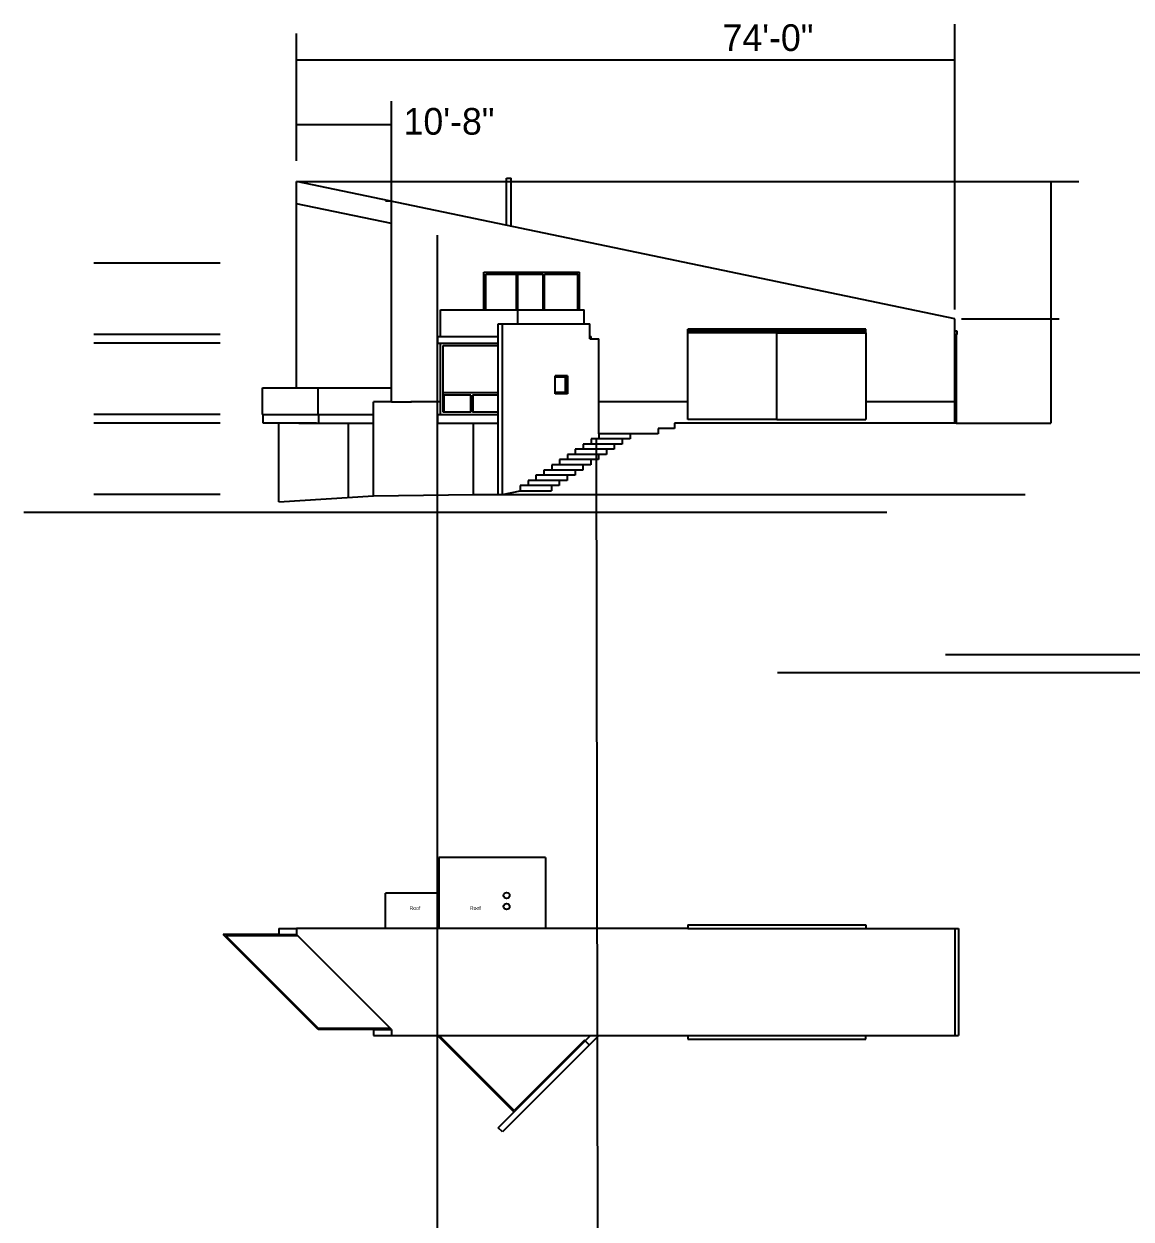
# Model space of a CAD drawing. Header units: inches. Extents: x -16659 to 2747, y 141 to 7454.
# Drawn here: x -4606 to -3112, y 2708 to 4320 of the extents above; entities that cross this region are included whole.
import ezdxf

# ---------------------------------------------------------------- set-up
doc = ezdxf.new("R2010")
doc.units = ezdxf.units.IN
doc.header["$LTSCALE"] = 0.5
doc.header["$MEASUREMENT"] = 0
doc.linetypes.add('ACAD_ISO02W100', pattern=[15, 12, -3])
for name, color, linetype in [('A-Elev-North', 7, 'Continuous'), ('A-Elev-South', 7, 'Continuous'), ('A-glazing', 252, 'Continuous'), ('A-millwork', 252, 'Continuous'), ('A-roof', 253, 'Continuous'), ('A-soffit', 251, 'ACAD_ISO02W100'), ('A-walls', 7, 'Continuous'), ('construction', 160, 'Continuous')]:
    doc.layers.add(name, color=color, linetype=linetype)

msp = doc.modelspace()

# ---------------------------------------------------------------- linework, layer by layer
at = {"layer": 'A-Elev-North'}
msp.add_line((-3350.2, 3922.2), (-4238.2, 4107.4, -38092), dxfattribs=at)
at = {"layer": 'A-Elev-North', "color": 252}
for p, q in [((-4040.1, 3796.3), (-4040.1, 3886.3)), ((-4003.1, 3796.3, -14653.9), (-4003.1, 3819.3, -14784.3)), ((-4000.9, 3796.3, -14641.9), (-4000.9, 3819.3, -14772.3))]:
    msp.add_line(p, q, dxfattribs=at)
at = {"layer": 'A-Elev-North', "color": 251}
for p, q in [((-4039.1, 3796.3), (-4039.1, 3819.3)), ((-3999.9, 3796.3, -14641.9), (-3999.9, 3819.3, -14641.9))]:
    msp.add_line(p, q, dxfattribs=at)
at = {"layer": 'A-Elev-South', "color": 7}
for p, q in [((-3954.7, 4112.1), (-3948.7, 4112.1)), ((-3954.7, 4048.6), (-3954.7, 4112.1)), ((-3948.7, 4047.3), (-3948.7, 4112.1)), ((-4284.2, 3829.3), (-4187.2, 3829.3)), ((-4284.2, 3829.3), (-4211.2, 3829.3)), ((-4284.2, 3793.3), (-4284.2, 3829.3)), ((-4283.2, 3781.3, 5147.6), (-4283.2, 3793.3)), ((-4211.2, 3781.3), (-4283.2, 3781.3, 5147.6)), ((-4262.2, 3675.3, -5147.6), (-4262.2, 3781.3, -5147.6)), ((-3750.2, 3774.3, -5147.6), (-3750.2, 3767.3, -5147.6)), ((-3743.2, 3774.3, -5147.6), (-3750.2, 3774.3, -5147.6)), ((-3728.2, 3774.3, -5147.6), (-3743.2, 3774.3, -5147.6)), ((-3728.2, 3781.3, -5147.6), (-3728.2, 3774.3, -5147.6)), ((-3798.8, 3760.3), (-3798.8, 3753.3)), ((-3788.2, 3760.3), (-3798.8, 3760.3)), ((-3750.2, 3767.3, -5147.6), (-3788.2, 3767.3)), ((-3788.2, 3767.3), (-3788.2, 3760.3)), ((-3820, 3746.3), (-3820, 3739.3)), ((-3809.4, 3746.3), (-3820, 3746.3)), ((-3809.4, 3753.3), (-3809.4, 3746.3)), ((-3798.8, 3753.3), (-3809.4, 3753.3)), ((-3851.8, 3725.3), (-3851.8, 3718.3)), ((-3841.2, 3725.3), (-3851.8, 3725.3)), ((-3841.2, 3732.3), (-3841.2, 3725.3)), ((-3830.6, 3732.3), (-3841.2, 3732.3)), ((-3830.6, 3739.3), (-3830.6, 3732.3)), ((-3820, 3739.3), (-3830.6, 3739.3)), ((-3873.1, 3711.3), (-3873.1, 3704.3)), ((-3862.4, 3711.3), (-3873.1, 3711.3)), ((-3862.4, 3718.3), (-3862.4, 3711.3)), ((-3851.8, 3718.3), (-3862.4, 3718.3)), ((-3894.3, 3697.3), (-3894.3, 3690.3)), ((-3883.7, 3697.3), (-3894.3, 3697.3)), ((-3883.7, 3704.3), (-3883.7, 3697.3)), ((-3873.1, 3704.3), (-3883.7, 3704.3)), ((-3999.2, 3685.3, -5147.6), (-3960.3, 3685.3, 20590.3)), ((-3999.2, 3685.3, -5147.6), (-3999.2, 3685.3, -5147.6)), ((-3960.3, 3685.3, 25737.8), (-3936.3, 3690.3)), ((-3936.3, 3690.3), (-3894.3, 3690.3))]:
    msp.add_line(p, q, dxfattribs=at)
at = {"layer": 'A-Elev-South', "color": 252}
for p, q in [((-4238.2, 3829.3, -5147.6), (-4238.2, 4107.4, -5147.6)), ((-3985.5, 3985.3, -15442.7), (-3856.5, 3985.3, -15442.7)), ((-3985.5, 3934.3, -15442.7), (-3985.5, 3985.3, -15442.7)), ((-3856.5, 3934.3), (-3856.5, 3985.3)), ((-3982.5, 3982.3, -15442.7), (-3939.5, 3982.3, 753.3)), ((-3982.5, 3934.3, -15442.7), (-3982.5, 3982.3, -15442.7)), ((-3941.5, 3934.3), (-3941.5, 3982.3)), ((-3939.5, 3982.3), (-3905.5, 3982.3)), ((-3939.5, 3934.3), (-3939.5, 3982.3)), ((-3905.5, 3934.3), (-3905.5, 3982.3)), ((-3903.5, 3982.3), (-3858.5, 3982.3, -15442.7)), ((-3903.5, 3934.3), (-3903.5, 3982.3)), ((-3858.5, 3934.3), (-3858.5, 3982.3)), ((-3350.2, 3906.3), (-3347.2, 3906.3)), ((-3347.2, 3906.3), (-3347.2, 3901.3)), ((-3350.2, 3901.3), (-3347.2, 3901.3)), ((-3348.2, 3901.3), (-3348.2, 3781.3, -5147.6)), ((-3875.2, 3843.7, 152.4), (-3889.4, 3843.7, 2316.2)), ((-3875.2, 3822.8, -257.6), (-3875.2, 3843.7, -257.6)), ((-3966, 3822.3, 15442.7), (-4040.1, 3822.3)), ((-3875.2, 3822.8, 152.4), (-3889.4, 3822.8, 2316.2)), ((-4003.1, 3819.3), (-4040.1, 3819.3)), ((-3966, 3819.3, 800.8), (-4000.9, 3819.3, -14641.9)), ((-4003.1, 3796.3), (-4040.1, 3796.3)), ((-3966, 3796.3, 800.8), (-4000.9, 3796.3, -14641.9)), ((-4605.9, 3661.3, -5147.6), (-3441.9, 3661.3, -5147.6)), ((-4262.2, 3099.6), (-4238.2, 3099.6)), ((-4262.2, 3091.6), (-4238.2, 3091.6)), ((-4134.2, 2963.6), (-4110.2, 2963.6)), ((-4134.2, 2955.6), (-4110.2, 2955.6))]:
    msp.add_line(p, q, dxfattribs=at)
at = {"layer": 'A-Elev-South', "color": 253}
for p, q in [((-4110.2, 3810.3), (-4110.2, 4080.8)), ((-4110.2, 4050.9), (-4238.2, 4077.4)), ((-4043.7, 3934.3, -15442.7), (-3983.2, 3934.3, -15442.7)), ((-3983.2, 3934.3), (-3850, 3934.3)), ((-3939.6, 3915.3), (-3939.6, 3934.3)), ((-3850, 3915.3), (-3850, 3934.3)), ((-3966, 3915.3), (-3842.4, 3915.3)), ((-3966, 3685.3), (-3966, 3915.3)), ((-3960.3, 3685.3, 15442.7), (-3960.3, 3915.3, 15442.7)), ((-3842.4, 3895.3, 15442.7), (-3842.4, 3915.3, 15442.7)), ((-3710.2, 3906.2, 5147.6), (-3710.2, 3908.2, 5147.6)), ((-3710.2, 3906.2, 5147.6), (-3470.2, 3906.2, 5147.6)), ((-3710.2, 3903.2, 5147.6), (-3710.2, 3906.2, 5147.6)), ((-3710.2, 3903.2, 5147.6), (-3710.2, 3903.2, 5147.6)), ((-3590.2, 3903.2, 5147.6), (-3470.2, 3903.2, 5147.6)), ((-3470.2, 3903.2, 5147.6), (-3470.2, 3908.2, 5147.6)), ((-3470.2, 3903.2, 5147.6), (-3470.2, 3786.3)), ((-3470.2, 3903.2, 5147.6), (-3470.2, 3903.2, 5147.6)), ((-4048, 3898.3, -15442.7), (-3966, 3898.3)), ((-4048, 3889.3, -15442.7), (-3966, 3889.3)), ((-3842.4, 3898.3), (-3840.8, 3898.3)), ((-3842.4, 3895.3), (-3830.2, 3895.3)), ((-3840.8, 3895.3), (-3840.8, 3898.3)), ((-3872.5, 3845.3), (-3889.4, 3845.3)), ((-3889.4, 3821.3, 2573.8), (-3889.4, 3845.3, 2573.8)), ((-3872.5, 3845.3), (-3872.5, 3821.3)), ((-4214.2, 3829.3), (-4110.2, 3829.3)), ((-3872.5, 3821.3), (-3889.4, 3821.3)), ((-4134.2, 3683.3), (-4134.2, 3810.3)), ((-4110.2, 3810.3, -5147.6), (-4083.2, 3810.3, -5147.6)), ((-4043.7, 3810.3), (-4084, 3810.3)), ((-3710.2, 3810.3), (-3830.2, 3810.3, -5147.6)), ((-3350.2, 3810.3, -4941.7), (-3470.2, 3810.3)), ((-4284.2, 3793.3), (-4134.2, 3793.3)), ((-4048, 3793.3), (-3966, 3793.3, 15442.7)), ((-4235.2, 3781.3), (-4134.2, 3781.3)), ((-4048, 3781.3), (-3966, 3781.3, 15442.7)), ((-3590.2, 3786.3, 5147.6), (-3470.2, 3786.3)), ((-3798.8, 3760.3), (-3840.8, 3760.3)), ((-3788.2, 3767.3), (-3830.2, 3767.3)), ((-3820, 3746.3), (-3862, 3746.3)), ((-3809.4, 3753.3), (-3851.4, 3753.3)), ((-3851.8, 3725.3), (-3893.8, 3725.3)), ((-3841.2, 3732.3), (-3883.2, 3732.3)), ((-3830.6, 3739.3), (-3872.6, 3739.3)), ((-3873.1, 3711.3), (-3915.1, 3711.3)), ((-3862.4, 3718.3), (-3904.4, 3718.3)), ((-3894.3, 3697.3), (-3936.3, 3697.3)), ((-3883.7, 3704.3), (-3925.7, 3704.3))]:
    msp.add_line(p, q, dxfattribs=at)
at = {"layer": 'A-Elev-South', "color": 2, "ltscale": 0.1}
for p, q in [((-4341.1, 3997.3, -15442.7), (-4511.6, 3997.3, -15442.7)), ((-4341.1, 3997.3, -15442.7), (-4511.6, 3997.3, -15442.7)), ((-4341.1, 3901.3, -15442.7), (-4511.6, 3901.3, -15442.7)), ((-4341.1, 3889.3, -15442.7), (-4511.6, 3889.3, -15442.7)), ((-4341.1, 3793.3, -15442.7), (-4511.6, 3793.3, -15442.7)), ((-4341.1, 3781.3, -15442.7), (-4511.6, 3781.3, -15442.7)), ((-4341.1, 3685.3, -15442.7), (-4511.6, 3685.3, -15442.7))]:
    msp.add_line(p, q, dxfattribs=at)
at = {"layer": 'A-Elev-South', "color": 251}
for p, q in [((-4043.7, 3898.3), (-4043.7, 3934.3)), ((-3470.2, 3908.2, 5147.6), (-3710.2, 3908.2, 5147.6)), ((-4043.7, 3793.3), (-4043.7, 3889.3)), ((-3830.2, 3810.3, -15442.7), (-3830.2, 3895.3)), ((-3874.2, 3821.3, -257.6), (-3874.2, 3845.3, -257.6)), ((-4208.9, 3793.3), (-4208.9, 3829.3)), ((-3830.2, 3767.3), (-3830.2, 3810.3, -5147.6)), ((-4207.9, 3781.3, 5147.6), (-4207.9, 3793.3, 5147.6)), ((-4168.1, 3681.1), (-4168.1, 3781.3)), ((-3999.2, 3685.3, -5746.9), (-3999.2, 3781.3, -4328)), ((-3840.8, 3760.3), (-3840.8, 3753.3)), ((-3830.2, 3767.3), (-3830.2, 3760.3)), ((-3862, 3746.3), (-3862, 3739.3)), ((-3851.4, 3753.3), (-3851.4, 3746.3)), ((-3893.8, 3725.3), (-3893.8, 3718.3)), ((-3883.2, 3732.3), (-3883.2, 3725.3)), ((-3872.6, 3739.3), (-3872.6, 3732.3)), ((-3915.1, 3711.3), (-3915.1, 3704.3)), ((-3904.4, 3718.3), (-3904.4, 3711.3)), ((-3936.3, 3697.3), (-3936.3, 3690.3)), ((-3925.7, 3704.3), (-3925.7, 3697.3))]:
    msp.add_line(p, q, dxfattribs=at)
at = {"layer": 'A-Elev-South'}
for p, q in [((-3350.2, 3786.3), (-3350.2, 3922.2)), ((-3710.2, 3786.3, 5147.6), (-3710.2, 3903.2, 5147.6)), ((-3590.2, 3903.2, 5147.6), (-3710.2, 3903.2, 5147.6)), ((-3590.2, 3786.3, 5147.6), (-3590.2, 3903.2, 5147.6)), ((-4048, 3898.3, -15442.7), (-4048, 3889.3, -15442.7)), ((-3350.2, 3781.3), (-3350.2, 3894.3)), ((-4110.2, 3810.3), (-4134.2, 3810.3)), ((-4110.2, 3810.3), (-4126.2, 3810.3)), ((-4048, 3793.3), (-4048, 3781.3)), ((-3348.2, 3781.3, -5147.6), (-3728.2, 3781.3, -5147.6)), ((-3590.2, 3786.3), (-3710.2, 3786.3)), ((-4262.2, 3675.3, -5147.6), (-4134.2, 3683.3)), ((-4134.2, 3683.3), (-3999.2, 3685.3, -5147.6))]:
    msp.add_line(p, q, dxfattribs=at)
at = {"layer": 'A-Elev-South', "color": 250}
msp.add_line((-3873.5, 3821.3), (-3873.5, 3845.3), dxfattribs=at)
at = {"layer": 'A-Elev-South', "color": 126}
for p, q in [((-3960.3, 3685.3, 20590.3), (-3255.2, 3685.3, -5147.6)), ((-3362.6, 3469.3, -5147.6), (-1645.4, 3469.3, -5147.6)), ((-3589.1, 3445.3, -5147.6), (-2061, 3445.3, -5147.6))]:
    msp.add_line(p, q, dxfattribs=at)
at = {"layer": 'A-glazing'}
for p, q in [((-4040.1, 3886.3, -25737.8), (-3966, 3886.3, -9644.1)), ((-3944.8, 2852.3), (-4048, 2955.5))]:
    msp.add_line(p, q, dxfattribs=at)
at = {"layer": 'A-millwork', "color": 251}
for p, q in [((-4208.9, 2963.6), (-4336.9, 3091.6)), ((-4262.2, 3091.6), (-4336.9, 3091.6)), ((-4208.3, 2965.1), (-4333.3, 3090.1)), ((-4236.7, 3090.1), (-4333.3, 3090.1)), ((-4134.2, 2963.6), (-4208.9, 2963.6)), ((-4111.7, 2965.1), (-4208.3, 2965.1))]:
    msp.add_line(p, q, dxfattribs=at)
at = {"layer": 'A-millwork'}
for p, q in [((-3944.7, 2854.5), (-4045.8, 2955.6)), ((-3849.8, 2949.4), (-3944.7, 2854.5))]:
    msp.add_line(p, q, dxfattribs=at)
at = {"layer": 'A-roof', "color": 253}
for p, q in [((-3902.2, 3195.6), (-4046.2, 3195.6)), ((-4046.2, 3195.6), (-4046.2, 3099.6)), ((-3902.2, 3195.6), (-3902.2, 3099.6)), ((-4046.2, 3147.6), (-4118.2, 3147.6)), ((-4118.2, 3099.6), (-4118.2, 3147.6))]:
    msp.add_line(p, q, dxfattribs=at)
at = {"layer": 'A-roof'}
for p, q in [((-3710.2, 3104.6), (-3470.2, 3104.6)), ((-3710.2, 3104.6), (-3710.2, 3099.6)), ((-3710.2, 3099.6), (-3350.2, 3099.6)), ((-3470.2, 3104.6), (-3470.2, 3099.6)), ((-3350.2, 3099.6), (-3350.2, 2955.6)), ((-3350.2, 3099.6), (-3345.2, 3099.6)), ((-3345.2, 3099.6), (-3345.2, 2955.6)), ((-3710.2, 2955.6), (-3350.2, 2955.6)), ((-3710.2, 2955.6), (-3710.2, 2950.6)), ((-3710.2, 2950.6), (-3470.2, 2950.6)), ((-3470.2, 2950.6), (-3470.2, 2955.6)), ((-3350.2, 2955.6), (-3345.2, 2955.6))]:
    msp.add_line(p, q, dxfattribs=at)
at = {"layer": 'A-walls', "color": 252}
for p, q in [((-4262.2, 3099.6), (-4262.2, 3091.6)), ((-4134.2, 2963.6), (-4134.2, 2955.6))]:
    msp.add_line(p, q, dxfattribs=at)
at = {"layer": 'A-walls'}
for p, q in [((-4238.2, 3099.6), (-4238.2, 3091.6)), ((-3710.2, 3099.6), (-4238.2, 3099.6)), ((-4110.2, 2963.6), (-4238.2, 3091.6)), ((-4110.2, 2963.6), (-4110.2, 2955.6)), ((-4110.2, 2955.6), (-3710.2, 2955.6))]:
    msp.add_line(p, q, dxfattribs=at)
at = {"layer": 'A-walls', "color": 253}
for p, q in [((-3966, 2831.1), (-3841.5, 2955.6)), ((-3848.8, 2948.3), (-3849.8, 2949.4))]:
    msp.add_line(p, q, dxfattribs=at)
at = {"layer": 'A-walls', "color": 254}
for p, q in [((-3830.2, 2955.6), (-3847.4, 2938.4)), ((-3847.4, 2938.4), (-3960.3, 2825.5)), ((-3843.1, 2942.7), (-3848.8, 2948.3)), ((-3960.3, 2825.5), (-3966, 2831.1))]:
    msp.add_line(p, q, dxfattribs=at)
at = {"layer": 'A-walls'}
for centre in [(-3954.7, 3144.4), (-3954.7, 3129.4)]:
    msp.add_circle(centre, 4, dxfattribs=at)
at = {"layer": 'construction'}
for p, q in [((-4238.2, 4135.4, -5147.6), (-4238.2, 4307.1, -5147.6)), ((-3350.2, 3934.9), (-3350.2, 4319.8)), ((-3350.2, 4271.3), (-4238.2, 4271.3, -5147.6)), ((-4110.2, 4080.8), (-4110.2, 4216.1)), ((-4110.2, 4184.1), (-4238.2, 4184.1)), ((-4238.2, 4107.4, -38092), (-3182.9, 4107.4, -38092)), ((-3220.3, 4107.4, 16.2), (-3220.3, 3781.3, -5147.6)), ((-4110.2, 4080.8), (-4118.2, 4080.8)), ((-4048, 1705.2), (-4048, 4035.3)), ((-3340.8, 3922.2), (-3209.1, 3922.2)), ((-3348.2, 3781.3, -5147.6), (-3220.3, 3781.3, -5147.6)), ((-3830.2, 1705.2), (-3833.2, 3760.3, 5147.6))]:
    msp.add_line(p, q, dxfattribs=at)

# ---------------------------------------------------------------- texts
at = {"layer": 'A-soffit'}
for p in [(-4085.7, 3124.9), (-4004.2, 3124.9)]:
    msp.add_text('Roof', height=5, dxfattribs=at).set_placement(p)
at = {"layer": 'construction'}
for s, p in [('74\'-0"', (-3663.4, 4283.6)), ('10\'-8"', (-4093.7, 4170.7))]:
    msp.add_text(s, height=36, dxfattribs=at).set_placement(p)

doc.saveas('drawing.dxf')
